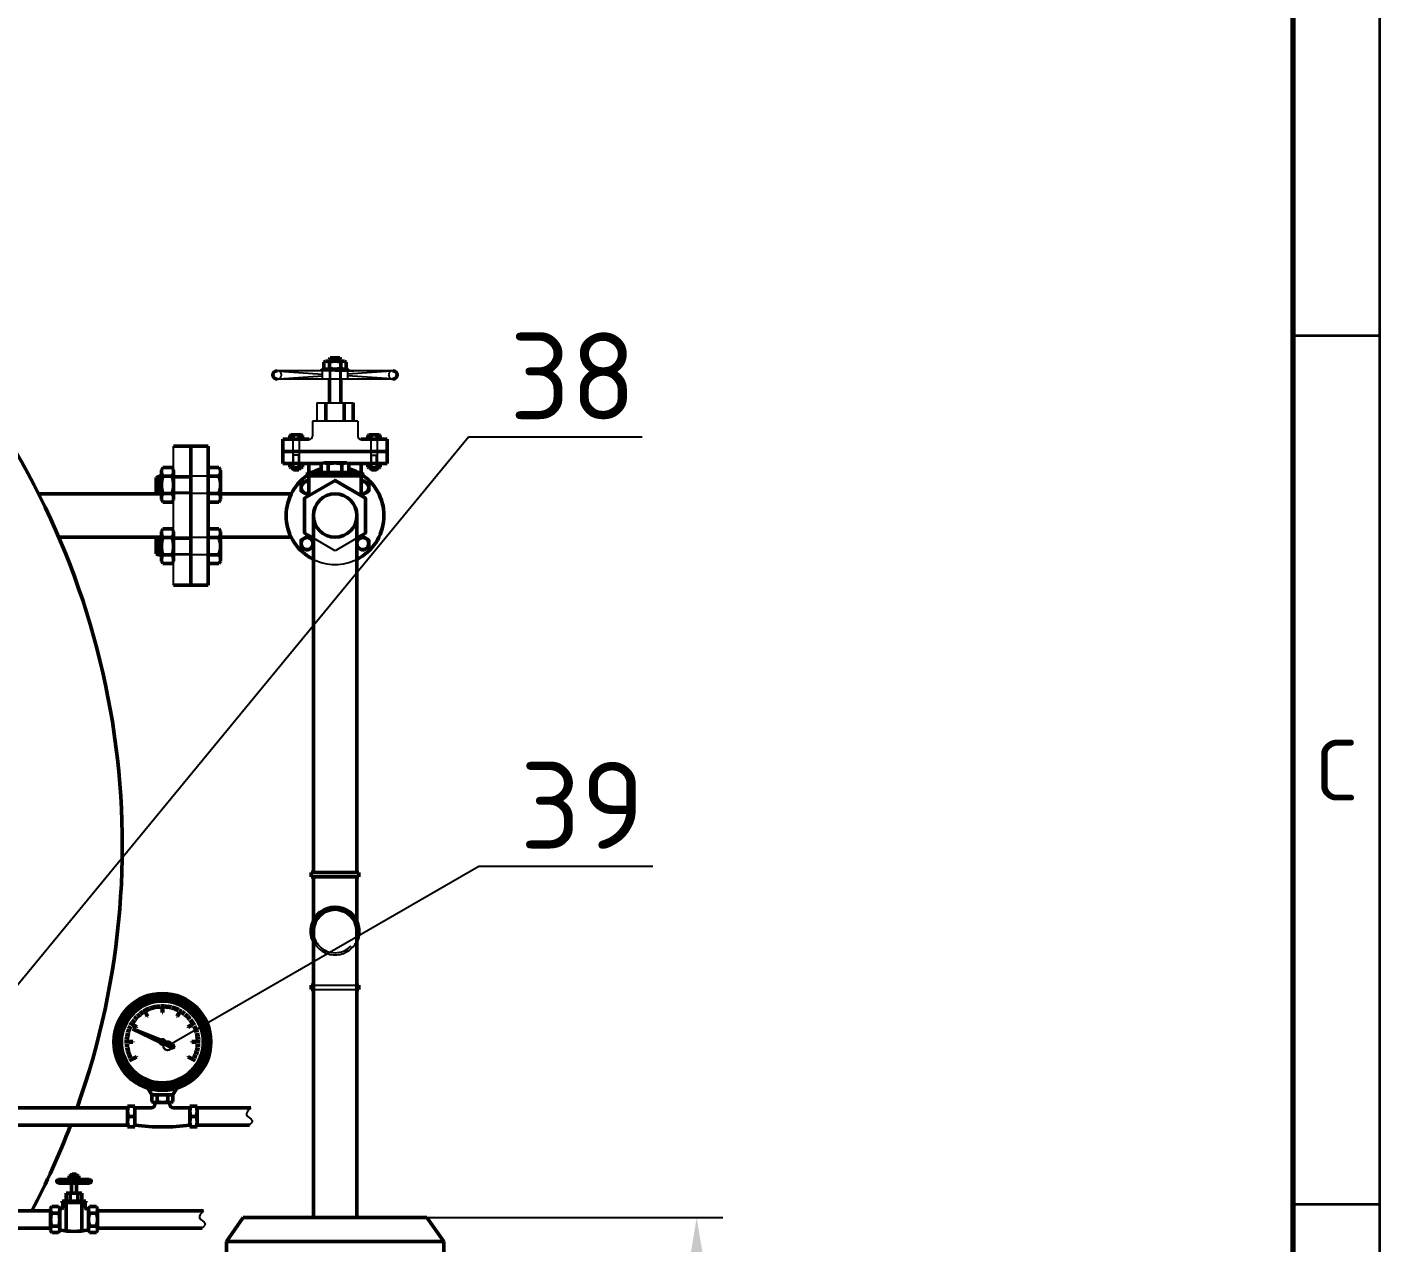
# Paper-space layout 'Layout1' of a CAD drawing. Header units: millimetres. Extents: x 198 to 1020, y 107 to 694.
# Drawn here: x 941.5 to 1019.3, y 546.6 to 616.6 of the extents above; entities that cross this region are included whole.
import ezdxf
from ezdxf import colors
from ezdxf.entities.mleader import LeaderData, LeaderLine
from ezdxf.math import Vec2, Vec3

# ---------------------------------------------------------------- set-up
doc = ezdxf.new("R2010")
doc.units = ezdxf.units.MM
doc.header["$LTSCALE"] = 0.25
doc.linetypes.add('ACAD_ISO02W100', pattern=[15, 12, -3])
for name, color, linetype, lineweight in [('CHU', 6, 'Continuous', 25), ('Chu cai', 90, 'Continuous', 25), ('Khung dam', 30, 'Continuous', 70), ('KHUNG MANH', 4, 'Continuous', 35), ('KICH THUOC', 1, 'Continuous', 25), ('manh', 130, 'Continuous', 25), ('NET 05', 130, 'Continuous', 50), ('NET DUT', 1, 'ACAD_ISO02W100', 25), ('NET MANH', 5, 'Continuous', 25), ('NET05', 7, 'Continuous', 50)]:
    doc.layers.add(name, color=color, linetype=linetype, lineweight=lineweight)
doc.styles.add('ISO', font='isocpeur.ttf', dxfattribs={"height": 2.5})
doc.styles.add('style4', font='isocpeur.ttf', dxfattribs={"height": 5})
doc.dimstyles.new('DUONG KINH', dxfattribs={"dimtxt": 2.5, "dimasz": 2.5, "dimexe": 1.5, "dimexo": 0, "dimgap": 0.9, "dimtad": 1, "dimtoh": 1, "dimdec": 0, "dimlfac": 20, "dimzin": 0, "dimdsep": 46, "dimtxsty": 'ISO', "dimcen": 0.09, "dimadec": 0, "dimazin": 0, "dimtfac": 1, "dimtdec": 0, "dimtmove": 0, "dimatfit": 2, "dimfxl": 1, "dimtolj": 1, "dimtzin": 0, "dimarcsym": 0})

# ---------------------------------------------------------------- blocks, each defined once
blk = doc.blocks.new('*D478')
at = {"layer": 'KICH THUOC', "color": 0, "lineweight": -2, "transparency": 16777216}
for p, q in [((964.495, 548.063), (981.519, 548.063)), ((980.019, 545.563), (980.019, 510.54)), ((964.495, 508.04), (981.519, 508.04))]:
    blk.add_line(p, q, dxfattribs=at)
at = {"layer": 'KICH THUOC', "color": 0, "transparency": 16777216}
for points in [[(979.602, 545.563), (980.435, 545.563), (980.019, 548.063)], [(979.602, 510.54), (980.435, 510.54), (980.019, 508.04)]]:
    blk.add_solid(points, dxfattribs=at)
at = {"layer": 'KICH THUOC', "color": 0, "transparency": 16777216, "insert": (977.869, 528.052), "char_height": 2.5, "attachment_point": 5, "rotation": 90, "style": 'ISO'}
blk.add_mtext('\\A1;800', dxfattribs=at)
blk = doc.blocks.new('_DotSmall')
at = {"color": 0, "linetype": 'ByBlock', "const_width": 0.5}
blk.add_lwpolyline([(-0.0625, 0, 1), (0.0625, 0, 1)], format="xyb", close=True, dxfattribs=at)

psp = doc.layouts.get("Layout1")

# ---------------------------------------------------------------- linework, layer by layer
for p, q in [((962.53794, 596.81702), (955.88206, 596.81702)), ((958.4085, 596.90413), (960.01149, 596.90413)), ((958.4085, 596.81702), (958.4085, 596.90413)), ((959.21, 596.81702), (960.29027, 596.81702)), ((960.01149, 596.81702), (960.01149, 596.90413)), ((962.53794, 596.32915), (955.88206, 596.32915)), ((958.16457, 594.96131), (960.25542, 594.96131)), ((958.16457, 594.96131), (958.16457, 593.91589)), ((960.51678, 593.91589), (957.90321, 593.91589)), ((957.90321, 593.91589), (957.90321, 593.0447)), ((960.51678, 593.91589), (960.51678, 593.0447)), ((949.9162, 584.47656), (949.9162, 592.47656))]:
    psp.add_line(p, q)
for centre, start, end in [((957.72898, 593.0447), 270, 0), ((960.69102, 593.0447), 180, 270)]:
    psp.add_arc(centre, 0.17424, start, end)
at = {"layer": 'Khung dam'}
psp.add_line((1014.33655, 111.82132), (1014.33655, 685.82132), dxfattribs=at)
at = {"layer": 'KHUNG MANH'}
for p, q in [((1019.33655, 106.82132), (1019.33655, 690.82132)), ((1019.33655, 598.82132), (1014.33655, 598.82132)), ((1019.33655, 548.82132), (1014.33655, 548.82132))]:
    psp.add_line(p, q, dxfattribs=at)
at = {"layer": 'manh'}
for p, q in [((958.9346, 597.55213), (958.9346, 597.35773)), ((959.4854, 597.55213), (959.4854, 597.35773)), ((956.81649, 591.11656), (956.81649, 591.22456)), ((957.12249, 591.11656), (957.12249, 591.22456)), ((961.29751, 591.11656), (961.29751, 591.22456)), ((961.60351, 591.11656), (961.60351, 591.22456)), ((948.9162, 590.66933), (949.2162, 590.66933)), ((948.9162, 589.81933), (949.2162, 589.81933)), ((948.9162, 587.13379), (949.2162, 587.13379)), ((948.9162, 586.28379), (949.2162, 586.28379))]:
    psp.add_line(p, q, dxfattribs=at)
at = {"layer": 'NET 05'}
for p, q in [((958.562, 597.30214), (958.65828, 597.35773)), ((958.562, 596.95972), (958.562, 597.30214)), ((959.76171, 597.35773), (958.65828, 597.35773)), ((959.534, 597.35773), (958.65828, 597.35773)), ((958.9346, 597.55213), (958.886, 597.45493)), ((958.886, 597.35773), (958.886, 597.45493)), ((959.534, 597.45493), (958.886, 597.45493)), ((958.886, 596.95972), (958.886, 597.30214)), ((958.886, 596.95972), (958.886, 597.30214)), ((959.4854, 597.55213), (958.9346, 597.55213)), ((959.534, 597.45493), (959.4854, 597.55213)), ((959.534, 597.35773), (959.534, 597.45493)), ((959.534, 596.95972), (959.534, 597.30214)), ((959.534, 596.95972), (959.534, 597.30214)), ((959.76171, 597.35773), (959.696, 597.35773)), ((959.858, 597.30214), (959.76171, 597.35773)), ((959.858, 597.30214), (959.858, 596.95972)), ((958.562, 596.95972), (958.65828, 596.90413)), ((959.76171, 596.90413), (958.65828, 596.90413)), ((959.858, 596.95972), (959.76171, 596.90413)), ((958.886, 596.32915), (958.886, 594.96131)), ((959.534, 596.32915), (959.534, 594.96131)), ((958.68728, 594.96131), (958.68728, 593.91589)), ((959.73271, 594.96131), (959.73271, 593.91589)), ((960.25542, 594.96131), (960.25542, 593.91589)), ((951.9162, 592.47656), (949.9162, 592.47656)), ((950.9162, 584.47656), (950.9162, 592.47656)), ((951.9162, 584.47656), (951.9162, 592.47656)), ((957.72898, 592.87046), (956.21, 592.87046)), ((956.21, 591.47656), (956.21, 592.87046)), ((956.60949, 593.09158), (956.66298, 593.12246)), ((956.60949, 593.09158), (956.60949, 592.87046)), ((956.60949, 592.87046), (957.32949, 592.87046)), ((957.276, 593.12246), (956.66298, 593.12246)), ((956.78949, 593.09158), (956.78949, 592.87046)), ((957.14949, 593.09158), (957.14949, 592.87046)), ((957.32949, 593.09158), (957.276, 593.12246)), ((957.32949, 592.87046), (957.32949, 593.09158)), ((960.69102, 592.87046), (962.21, 592.87046)), ((961.09051, 593.09158), (961.144, 593.12246)), ((961.09051, 592.87046), (961.09051, 593.09158)), ((961.81051, 592.87046), (961.09051, 592.87046)), ((961.144, 593.12246), (961.75702, 593.12246)), ((961.27051, 593.09158), (961.27051, 592.87046)), ((961.63051, 593.09158), (961.63051, 592.87046)), ((961.81051, 593.09158), (961.75702, 593.12246)), ((961.81051, 593.09158), (961.81051, 592.87046)), ((962.21, 591.47656), (962.21, 592.87046)), ((962.21, 592.17351), (956.21, 592.17351)), ((949.30199, 591.24433), (949.2162, 591.09574)), ((949.2162, 591.09574), (949.2162, 589.39291)), ((949.2162, 591.09574), (949.2162, 590.99433)), ((949.30199, 591.24433), (949.83042, 591.24433)), ((949.83042, 591.24433), (949.9162, 591.09574)), ((949.9162, 591.09574), (949.9162, 589.39291)), ((951.9162, 591.24433), (952.53042, 591.24433)), ((952.53042, 591.24433), (952.6162, 591.09574)), ((952.6162, 591.09574), (952.6162, 589.39291)), ((956.21, 591.47656), (958.48694, 591.47656)), ((956.60949, 591.44568), (956.66298, 591.47656)), ((956.60949, 591.44568), (956.60949, 591.25544)), ((956.60949, 591.25544), (956.66298, 591.22456)), ((957.276, 591.47656), (956.66298, 591.47656)), ((957.276, 591.22456), (956.66298, 591.22456)), ((957.14949, 591.22456), (956.66298, 591.22456)), ((956.78949, 591.44568), (956.78949, 591.25544)), ((956.78949, 591.44568), (956.78949, 591.25544)), ((956.78949, 591.22456), (956.78949, 591.17056)), ((957.14949, 591.17056), (956.78949, 591.17056)), ((956.81649, 591.11656), (956.78949, 591.17056)), ((957.12249, 591.11656), (956.81649, 591.11656)), ((957.14949, 591.17056), (957.12249, 591.11656)), ((957.14949, 591.44568), (957.14949, 591.25544)), ((957.14949, 591.44568), (957.14949, 591.25544)), ((957.14949, 591.22456), (957.14949, 591.17056)), ((957.276, 591.22456), (957.23949, 591.22456)), ((957.32949, 591.44568), (957.276, 591.47656)), ((957.32949, 591.25544), (957.276, 591.22456)), ((957.32949, 591.25544), (957.32949, 591.44568)), ((957.71, 591.47656), (957.71, 590.94999)), ((959.93305, 591.47656), (962.21, 591.47656)), ((960.71, 591.47656), (960.71, 590.94999)), ((961.09051, 591.44568), (961.144, 591.47656)), ((961.09051, 591.25544), (961.09051, 591.44568)), ((961.09051, 591.25544), (961.144, 591.22456)), ((961.144, 591.47656), (961.75702, 591.47656)), ((961.144, 591.22456), (961.75702, 591.22456)), ((961.144, 591.22456), (961.18051, 591.22456)), ((961.27051, 591.44568), (961.27051, 591.25544)), ((961.27051, 591.44568), (961.27051, 591.25544)), ((961.27051, 591.22456), (961.27051, 591.17056)), ((961.27051, 591.22456), (961.75702, 591.22456)), ((961.27051, 591.17056), (961.63051, 591.17056)), ((961.27051, 591.17056), (961.29751, 591.11656)), ((961.29751, 591.11656), (961.60351, 591.11656)), ((961.60351, 591.11656), (961.63051, 591.17056)), ((961.63051, 591.44568), (961.63051, 591.25544)), ((961.63051, 591.44568), (961.63051, 591.25544)), ((961.63051, 591.22456), (961.63051, 591.17056)), ((961.81051, 591.44568), (961.75702, 591.47656)), ((961.81051, 591.25544), (961.75702, 591.22456)), ((961.81051, 591.44568), (961.81051, 591.25544)), ((949.0662, 590.74433), (948.9162, 590.66933)), ((948.9162, 590.66933), (948.9162, 589.81933)), ((949.2162, 590.74433), (949.0662, 590.74433)), ((949.0662, 590.74433), (949.0662, 589.74433)), ((949.2162, 590.74433), (949.2162, 589.39291)), ((949.83042, 590.74433), (949.30199, 590.74433)), ((952.53042, 590.74433), (951.9162, 590.74433)), ((942.14691, 589.72656), (949.2162, 589.72656)), ((948.9162, 589.81933), (949.0662, 589.74433)), ((949.2162, 589.74433), (949.0662, 589.74433)), ((949.30199, 589.24433), (949.2162, 589.39291)), ((949.83042, 589.74433), (949.30199, 589.74433)), ((949.83042, 589.24433), (949.9162, 589.39291)), ((952.53042, 589.74433), (951.9162, 589.74433)), ((952.53042, 589.24433), (952.6162, 589.39291)), ((952.6162, 589.72656), (956.69054, 589.72656)), ((949.83042, 589.24433), (949.30199, 589.24433)), ((952.53042, 589.24433), (951.9162, 589.24433)), ((957.96, 588.47656), (957.96, 567.93729)), ((960.46, 588.47656), (960.46, 567.93729)), ((943.3127, 587.22656), (949.2162, 587.22656)), ((948.9162, 587.13379), (949.0662, 587.20879)), ((948.9162, 586.28379), (948.9162, 587.13379)), ((949.2162, 587.20879), (949.0662, 587.20879)), ((949.0662, 586.20879), (949.0662, 587.20879)), ((949.30199, 587.70879), (949.2162, 587.56021)), ((949.2162, 585.85738), (949.2162, 587.56021)), ((949.2162, 586.20879), (949.2162, 587.56021)), ((949.83042, 587.70879), (949.30199, 587.70879)), ((949.83042, 587.20879), (949.30199, 587.20879)), ((949.83042, 587.70879), (949.9162, 587.56021)), ((949.9162, 585.85738), (949.9162, 587.56021)), ((952.53042, 587.70879), (951.9162, 587.70879)), ((952.53042, 587.20879), (951.9162, 587.20879)), ((952.53042, 587.70879), (952.6162, 587.56021)), ((952.6162, 585.85738), (952.6162, 587.56021)), ((952.6162, 587.22656), (956.69054, 587.22656)), ((949.0662, 586.20879), (948.9162, 586.28379)), ((949.2162, 586.20879), (949.0662, 586.20879)), ((949.2162, 585.85738), (949.2162, 585.95879)), ((949.30199, 585.70879), (949.2162, 585.85738)), ((949.83042, 586.20879), (949.30199, 586.20879)), ((949.30199, 585.70879), (949.83042, 585.70879)), ((949.83042, 585.70879), (949.9162, 585.85738)), ((952.53042, 586.20879), (951.9162, 586.20879)), ((951.9162, 585.70879), (952.53042, 585.70879)), ((952.53042, 585.70879), (952.6162, 585.85738)), ((951.9162, 584.47656), (949.9162, 584.47656)), ((957.835, 567.93729), (960.585, 567.93729)), ((957.835, 567.93729), (957.835, 567.68729)), ((957.835, 567.68729), (960.585, 567.68729)), ((957.96, 567.68729), (957.96, 548.06298)), ((960.46, 567.68729), (960.46, 548.06298)), ((960.585, 567.68729), (960.585, 567.93729)), ((957.96, 561.43729), (957.835, 561.43729)), ((957.835, 561.43729), (957.835, 561.18729)), ((960.585, 561.43729), (960.46, 561.43729)), ((960.585, 561.18729), (960.585, 561.43729)), ((957.96, 561.18729), (957.835, 561.18729)), ((960.585, 561.18729), (960.46, 561.18729)), ((947.98944, 559.6041), (947.81788, 559.79463)), ((948.14556, 559.73053), (947.99173, 559.94226)), ((948.31405, 559.83994), (948.18585, 560.06198)), ((948.29516, 559.82904), (948.33294, 559.85085)), ((948.40421, 559.64016), (948.29516, 559.82904)), ((948.33294, 559.85085), (948.44199, 559.66197)), ((948.49305, 559.93115), (948.38659, 560.17024)), ((948.6806, 560.00314), (948.59972, 560.25205)), ((948.87464, 560.05514), (948.82023, 560.31113)), ((949.07306, 560.08656), (949.04627, 560.34154)), ((949.25187, 560.09708), (949.25187, 559.87898)), ((949.29549, 560.09708), (949.25187, 560.09708)), ((949.25187, 559.87898), (949.29549, 559.87898)), ((949.27368, 560.09708), (949.27368, 560.35879)), ((949.29549, 559.87898), (949.29549, 560.09708)), ((949.4743, 560.08656), (949.5011, 560.34154)), ((949.67272, 560.05514), (949.72714, 560.31113)), ((949.86677, 560.00314), (949.94765, 560.25205)), ((950.05432, 559.93115), (950.16077, 560.17024)), ((950.21443, 559.85085), (950.10538, 559.66197)), ((950.14316, 559.64016), (950.25221, 559.82904)), ((950.25221, 559.82904), (950.21443, 559.85085)), ((950.23332, 559.83994), (950.36151, 560.06198)), ((950.4018, 559.73053), (950.55564, 559.94226)), ((950.55793, 559.6041), (950.72948, 559.79463)), ((947.52034, 558.95844), (947.28612, 559.06272)), ((947.61155, 559.13744), (947.38489, 559.2683)), ((947.72096, 559.30592), (947.50923, 559.45976)), ((947.60064, 559.11855), (947.62245, 559.15633)), ((947.78952, 559.0095), (947.60064, 559.11855)), ((947.62245, 559.15633), (947.81133, 559.04728)), ((947.84739, 559.46205), (947.65289, 559.63717)), ((947.81133, 559.04728), (947.78952, 559.0095)), ((948.44199, 559.66197), (948.40421, 559.64016)), ((950.10538, 559.66197), (950.14316, 559.64016)), ((950.69998, 559.46205), (950.89447, 559.63717)), ((950.92492, 559.15633), (950.73604, 559.04728)), ((950.73604, 559.04728), (950.75785, 559.0095)), ((950.75785, 559.0095), (950.94673, 559.11855)), ((950.82641, 559.30592), (951.03814, 559.45976)), ((950.94673, 559.11855), (950.92492, 559.15633)), ((950.93582, 559.13744), (951.16248, 559.2683)), ((951.02702, 558.95844), (951.26124, 559.06272)), ((947.36493, 558.37842), (947.10464, 558.40578)), ((947.39635, 558.57684), (947.14557, 558.63015)), ((947.44835, 558.77089), (947.19944, 558.85177)), ((947.35441, 558.19962), (947.57251, 558.19962)), ((947.35441, 558.156), (947.35441, 558.19962)), ((947.56019, 558.9407), (949.19315, 558.28094)), ((947.56019, 558.9407), (949.14315, 558.16864)), ((947.57251, 558.19962), (947.57251, 558.156)), ((949.40326, 558.19605), (949.8765, 558.00485)), ((951.19295, 558.19962), (950.97486, 558.19962)), ((950.97486, 558.19962), (950.97486, 558.156)), ((951.09902, 558.77089), (951.34793, 558.85177)), ((951.15101, 558.57684), (951.4018, 558.63015)), ((951.18244, 558.37842), (951.44273, 558.40578)), ((951.19295, 558.156), (951.19295, 558.19962)), ((947.35441, 558.17781), (947.09269, 558.17781)), ((947.36493, 557.97719), (947.10464, 557.94983)), ((947.39635, 557.77877), (947.14557, 557.72546)), ((947.44835, 557.58472), (947.19944, 557.50384)), ((947.57251, 558.156), (947.35441, 558.156)), ((949.34683, 558.0693), (949.80557, 557.84556)), ((950.97486, 558.156), (951.19295, 558.156)), ((951.09902, 557.58472), (951.34793, 557.50384)), ((951.15101, 557.77877), (951.4018, 557.72546)), ((951.18244, 557.97719), (951.44273, 557.94983)), ((951.19295, 558.17781), (951.45467, 558.17781)), ((947.52034, 557.39717), (947.28612, 557.29289)), ((947.61155, 557.21817), (947.38489, 557.08731)), ((947.60064, 557.23706), (947.78952, 557.34611)), ((947.62245, 557.19928), (947.60064, 557.23706)), ((947.81133, 557.30833), (947.62245, 557.19928)), ((947.78952, 557.34611), (947.81133, 557.30833)), ((950.75785, 557.34611), (950.73604, 557.30833)), ((950.73604, 557.30833), (950.92492, 557.19928)), ((950.94673, 557.23706), (950.75785, 557.34611)), ((950.92492, 557.19928), (950.94673, 557.23706)), ((950.93582, 557.21817), (951.16248, 557.08731)), ((951.02702, 557.39717), (951.26124, 557.29289)), ((948.66301, 555.12442), (948.43799, 555.51416)), ((949.88436, 555.12442), (948.66301, 555.12442)), ((948.66301, 555.12442), (948.66301, 554.74933)), ((948.96834, 555.12442), (948.96834, 554.74933)), ((949.57902, 555.12442), (949.57902, 554.74933)), ((949.88436, 555.12442), (950.10938, 555.51416)), ((949.88436, 554.74933), (949.88436, 555.12442)), ((947.27368, 554.38366), (936.34336, 554.38366)), ((947.27368, 553.28366), (947.27368, 554.48366)), ((947.27368, 554.48366), (947.69368, 554.48366)), ((947.69368, 553.28366), (947.69368, 554.48366)), ((948.63749, 554.38366), (947.69368, 554.38366)), ((948.66301, 554.74933), (948.75374, 554.69695)), ((949.79362, 554.69695), (948.75374, 554.69695)), ((949.57902, 554.69695), (948.75374, 554.69695)), ((948.83749, 554.69695), (948.83749, 554.58366)), ((949.70988, 554.69695), (949.70988, 554.58366)), ((949.79362, 554.69695), (949.73169, 554.69695)), ((949.88436, 554.74933), (949.79362, 554.69695)), ((950.85368, 554.38366), (949.90988, 554.38366)), ((951.27368, 554.48366), (950.85368, 554.48366)), ((950.85368, 553.28366), (950.85368, 554.48366)), ((951.27368, 553.28366), (951.27368, 554.48366)), ((954.35779, 554.38366), (951.27368, 554.38366)), ((947.32516, 553.88366), (947.64221, 553.88366)), ((951.22221, 553.88366), (950.90516, 553.88366)), ((947.27368, 553.38366), (936.34336, 553.38366)), ((947.27368, 553.28366), (947.69368, 553.28366)), ((951.27368, 553.28366), (950.85368, 553.28366)), ((954.28149, 553.38366), (951.27368, 553.38366)), ((943.91369, 550.46703), (943.95495, 550.49085)), ((943.91369, 550.32028), (943.91369, 550.46703)), ((944.42785, 550.49085), (943.95495, 550.49085)), ((944.33026, 550.49085), (943.95495, 550.49085)), ((944.07337, 550.57417), (944.05254, 550.53251)), ((944.05254, 550.49085), (944.05254, 550.53251)), ((944.33026, 550.53251), (944.05254, 550.53251)), ((944.05254, 550.32028), (944.05254, 550.46703)), ((944.05254, 550.32028), (944.05254, 550.46703)), ((944.30943, 550.57417), (944.07337, 550.57417)), ((944.07337, 550.57417), (944.07337, 550.49085)), ((944.30943, 550.57417), (944.30943, 550.49085)), ((944.33026, 550.53251), (944.30943, 550.57417)), ((944.33026, 550.49085), (944.33026, 550.53251)), ((944.33026, 550.32028), (944.33026, 550.46703)), ((944.33026, 550.32028), (944.33026, 550.46703)), ((944.42785, 550.49085), (944.39969, 550.49085)), ((944.46912, 550.46703), (944.42785, 550.49085)), ((944.46912, 550.46703), (944.46912, 550.32028)), ((945.08686, 550.25912), (943.29594, 550.25912)), ((943.29594, 550.05003), (945.08686, 550.05003)), ((943.8479, 550.29645), (944.5349, 550.29645)), ((943.8479, 550.25912), (943.8479, 550.29645)), ((943.91369, 550.32028), (943.95495, 550.29645)), ((944.42785, 550.29645), (943.95495, 550.29645)), ((944.05254, 550.05003), (944.05254, 549.46382)), ((944.33026, 550.05003), (944.33026, 549.46382)), ((944.46912, 550.32028), (944.42785, 550.29645)), ((944.5349, 550.25912), (944.5349, 550.29645)), ((943.51233, 549.01578), (944.87048, 549.01578)), ((943.51233, 549.01578), (943.51233, 548.93433)), ((943.51233, 548.93433), (944.87048, 548.93433)), ((943.54854, 548.93433), (943.54854, 548.63097)), ((943.74336, 549.46382), (944.63944, 549.46382)), ((943.74336, 549.46382), (943.74336, 549.01578)), ((943.74336, 548.93433), (943.74336, 547.29472)), ((943.96738, 549.46382), (943.96738, 549.01578)), ((944.41542, 549.46382), (944.41542, 549.01578)), ((944.63944, 549.46382), (944.63944, 549.01578)), ((944.63944, 548.93433), (944.63944, 547.29479)), ((944.83426, 548.93433), (944.83426, 548.63097)), ((944.87048, 549.01578), (944.87048, 548.93433)), ((936.84336, 548.45573), (942.8414, 548.45573)), ((942.90574, 548.70573), (942.8414, 548.59429)), ((942.8414, 548.59429), (942.8414, 547.31717)), ((943.30206, 548.70573), (942.90574, 548.70573)), ((942.90574, 548.33073), (943.30206, 548.33073)), ((943.30206, 548.70573), (943.3664, 548.59429)), ((943.3664, 548.59429), (943.3664, 547.31717)), ((943.3664, 548.56306), (943.48064, 548.56306)), ((945.0164, 548.56306), (944.90217, 548.56306)), ((945.0164, 548.59429), (945.01626, 548.51847)), ((945.08074, 548.70573), (945.0164, 548.59429)), ((945.0164, 548.59429), (945.0164, 547.31717)), ((945.08074, 548.70573), (945.47706, 548.70573)), ((945.47706, 548.33073), (945.08074, 548.33073)), ((945.47706, 548.70573), (945.5414, 548.59429)), ((945.5414, 548.59429), (945.5414, 547.31717)), ((945.5414, 548.45573), (951.64838, 548.45573)), ((936.84336, 547.45573), (942.8414, 547.45573)), ((942.90574, 547.20573), (942.8414, 547.31717)), ((942.90574, 547.58073), (943.30206, 547.58073)), ((943.30206, 547.20573), (943.3664, 547.31717)), ((945.08074, 547.20573), (945.0164, 547.31717)), ((945.47706, 547.58073), (945.08074, 547.58073)), ((945.47706, 547.20573), (945.5414, 547.31717)), ((945.5414, 547.45573), (951.57207, 547.45573)), ((953.92473, 548.06298), (952.96, 546.69163)), ((953.92473, 548.06298), (959.21, 548.06298)), ((964.49526, 548.06298), (959.21, 548.06298)), ((964.49526, 548.06298), (965.46, 546.69163)), ((943.30206, 547.20573), (942.90574, 547.20573)), ((945.08074, 547.20573), (945.47706, 547.20573)), ((952.96, 530.97616), (952.96, 546.69163)), ((952.96, 546.69163), (959.21, 546.69163)), ((965.46, 546.69163), (959.21, 546.69163)), ((965.46, 530.97616), (965.46, 546.69163))]:
    psp.add_line(p, q, dxfattribs=at)
for points in [[(957.71, 590.42322), (957.5996, 590.48695), (957.25319, 590.28695), (957.25319, 589.88695), (957.5996, 589.68695), (957.71, 589.75069)], [(960.46, 587.17752), (960.96, 587.4662), (960.96, 589.48692), (959.21, 590.49728), (957.46, 589.48692), (957.46, 587.4662), (957.96, 587.17752)], [(960.71, 590.43273), (960.80392, 590.48695), (961.15033, 590.28695), (961.15033, 589.88695), (960.80392, 589.68695), (960.71, 589.74118)]]:
    psp.add_lwpolyline(points, dxfattribs=at)
for points in [[(957.5996, 586.46617), (957.25319, 586.66617), (957.25319, 587.06617), (957.5996, 587.26617), (957.94602, 587.06617), (957.94602, 586.66617)], [(960.80392, 586.46617), (961.15033, 586.66617), (961.15033, 587.06617), (960.80392, 587.26617), (960.45751, 587.06617), (960.45751, 586.66617)]]:
    psp.add_lwpolyline(points, close=True, dxfattribs=at)
for centre, radius in [((959.21, 588.47656), 1.25), ((957.5996, 586.86617), 0.34641), ((960.80392, 586.86617), 0.34641), ((949.27368, 558.17781), 2.79167), ((949.27368, 558.17781), 2.61719), ((949.27368, 558.17781), 2.52995), ((949.27368, 558.17781), 2.35547), ((949.27368, 558.17781), 0.08724)]:
    psp.add_circle(centre, radius, dxfattribs=at)
for centre, radius, start, end in [((901.96529, 569.46731), 45, 340.4157849, 98.9726172), ((958.724, 597.09389), 0.26385, 52.1211205, 90), ((959.21, 596.38573), 0.972, 70.5287794, 109.4712206), ((959.696, 597.09389), 0.26385, 90, 127.8788795), ((955.88206, 596.57308), 0.24393, 90, 270), ((958.724, 597.16798), 0.26385, 270, 307.8788795), ((959.21, 597.87613), 0.972, 250.5287794, 289.4712206), ((959.696, 597.16798), 0.26385, 232.1211205, 270), ((962.53794, 596.57308), 0.24393, 270, 90), ((956.69949, 592.97588), 0.14658, 52.1211205, 90), ((956.96949, 592.58246), 0.54, 70.5287794, 109.4712206), ((957.23949, 592.97588), 0.14658, 90, 127.8788795), ((961.18051, 592.97588), 0.14658, 52.1211205, 90), ((961.45051, 592.58246), 0.54, 70.5287794, 109.4712206), ((961.72051, 592.97588), 0.14658, 90, 127.8788795), ((949.62337, 590.99433), 0.40717, 180, 217.8788795), ((949.50903, 590.99433), 0.40717, 322.1211205, 0), ((952.20903, 590.99433), 0.40717, 322.1211205, 0), ((956.69949, 591.32998), 0.14658, 52.1211205, 90), ((956.69949, 591.37114), 0.14658, 270, 307.8788795), ((956.96949, 590.93656), 0.54, 70.5287794, 109.4712206), ((956.96949, 591.76456), 0.54, 250.5287794, 289.4712206), ((957.23949, 591.32998), 0.14658, 90, 127.8788795), ((957.23949, 591.37114), 0.14658, 232.1211205, 270), ((959.21, 588.47656), 2.8125, 106.3611035, 118.4246818), ((959.21, 588.47656), 2.8125, 61.5753182, 73.6388965), ((961.18051, 591.32998), 0.14658, 52.1211205, 90), ((961.18051, 591.37114), 0.14658, 270, 307.8788795), ((961.45051, 590.93656), 0.54, 70.5287794, 109.4712206), ((961.45051, 591.76456), 0.54, 250.5287794, 289.4712206), ((961.72051, 591.32998), 0.14658, 90, 127.8788795), ((961.72051, 591.37114), 0.14658, 232.1211205, 270), ((950.7162, 590.24433), 1.5, 160.5287794, 199.4712206), ((948.4162, 590.24433), 1.5, 340.5287794, 19.4712206), ((951.1162, 590.24433), 1.5, 340.5287794, 19.4712206), ((959.21, 588.47656), 2.8125, 124.2898906, 243.6122), ((957.5996, 590.08695), 0.34641, 71.4171308, 288.5828692), ((959.21, 588.47656), 2.8125, 296.3878, 55.7101094), ((960.80392, 590.08695), 0.34641, 254.2690866, 105.7309134), ((949.62337, 589.49433), 0.40717, 142.1211205, 180), ((949.50903, 589.49433), 0.40717, 0, 37.8788795), ((952.20903, 589.49433), 0.40717, 0, 37.8788795), ((949.62337, 587.45879), 0.40717, 180, 217.8788795), ((950.7162, 586.70879), 1.5, 160.5287794, 199.4712206), ((949.50903, 587.45879), 0.40717, 322.1211205, 0), ((948.4162, 586.70879), 1.5, 340.5287794, 19.4712206), ((952.20903, 587.45879), 0.40717, 322.1211205, 0), ((951.1162, 586.70879), 1.5, 340.5287794, 19.4712206), ((949.62337, 585.95879), 0.40717, 142.1211205, 180), ((949.50903, 585.95879), 0.40717, 0, 37.8788795), ((952.20903, 585.95879), 0.40717, 0, 37.8788795), ((959.21, 564.56229), 1.375, 335.3800227, 204.6199773), ((959.21, 564.56229), 1.25, 0, 180), ((949.27368, 558.17781), 0.13086, 8.0149611, 127.9850389), ((949.27368, 558.17781), 0.13086, 184.0149611, 303.9850389), ((949.84381, 557.92397), 0.08724, 244, 68), ((948.17368, 554.18366), 0.9, 160.5287794, 199.4712269), ((946.79368, 554.18366), 0.9, 340.5287794, 19.4712071), ((948.63749, 554.58366), 0.2, 270, 0), ((948.81568, 554.9456), 0.24865, 270, 307.8788795), ((949.27368, 555.61296), 0.91602, 250.5287794, 289.4712206), ((949.73169, 554.9456), 0.24865, 232.1211205, 270), ((949.90988, 554.58366), 0.2, 180, 270), ((951.75368, 554.18366), 0.9, 160.5287929, 199.4712206), ((950.37368, 554.18366), 0.9, 340.5287731, 19.4712206), ((948.17368, 553.58366), 0.9, 160.5287794, 199.4712269), ((946.79368, 553.58366), 0.9, 340.5287794, 19.4712071), ((951.75368, 553.58366), 0.9, 160.5287929, 199.4712206), ((950.37368, 553.58366), 0.9, 340.5287731, 19.4712206), ((901.96529, 569.46731), 45, 332.1652004, 339.0585195), ((949.27368, 565.81566), 12.532, 262.7570306, 277.2429694), ((943.98312, 550.37778), 0.11308, 52.1211205, 90), ((944.1914, 550.07428), 0.41657, 70.5287794, 109.4712206), ((944.39969, 550.37778), 0.11308, 90, 127.8788795), ((943.29594, 550.15458), 0.10454, 90, 270), ((943.98312, 550.40953), 0.11308, 270, 307.8788795), ((944.1914, 550.71303), 0.41657, 250.5287794, 289.4712206), ((944.39969, 550.40953), 0.11308, 232.1211205, 270), ((945.08686, 550.15458), 0.10454, 270, 90), ((943.1196, 548.50891), 0.27836, 178.0800304, 219.7988491), ((943.9664, 547.95573), 1.125, 160.5287794, 199.4712206), ((943.0882, 548.50891), 0.27836, 320.2011509, 1.9199696), ((942.2414, 547.95573), 1.125, 340.5287794, 19.4712206), ((943.48064, 548.63097), 0.06791, 270, 0), ((944.90217, 548.63097), 0.06791, 180, 270), ((945.2956, 548.50947), 0.27948, 178.1532686, 219.7564379), ((945.2946, 548.50891), 0.27836, 178.0800304, 219.7988491), ((946.1414, 547.95573), 1.125, 160.5287794, 199.4712206), ((945.2632, 548.50891), 0.27836, 320.2011509, 1.9199696), ((944.4164, 547.95573), 1.125, 340.5287794, 19.4712206), ((943.1196, 547.40256), 0.27836, 140.2011509, 181.9199696), ((943.0882, 547.40256), 0.27836, 358.0800304, 39.7988491), ((944.19104, 551.79957), 4.52704, 259.5044618, 280.5047871), ((945.2946, 547.40256), 0.27836, 140.2011509, 181.9199696), ((945.2632, 547.40256), 0.27836, 358.0800304, 39.7988491)]:
    psp.add_arc(centre, radius, start, end, dxfattribs=at)
at = {"layer": 'NET DUT'}
for p, q in [((955.98724, 596.79317), (958.4782, 596.62306)), ((955.98724, 596.35299), (958.4782, 596.52311)), ((958.4782, 596.32915), (958.4782, 596.81702)), ((958.886, 596.81702), (958.886, 596.32915)), ((958.9346, 596.81702), (958.9346, 596.32915)), ((959.4854, 596.81702), (959.4854, 596.32915)), ((959.534, 596.81702), (959.534, 596.32915)), ((959.9418, 596.32915), (959.9418, 596.81702)), ((962.43276, 596.79317), (959.9418, 596.62306)), ((962.43276, 596.35299), (959.9418, 596.52311)), ((956.78949, 592.87046), (956.78949, 591.47656)), ((957.14949, 592.87046), (957.14949, 591.47656)), ((961.27051, 592.87046), (961.27051, 591.47656)), ((961.63051, 592.87046), (961.63051, 591.47656)), ((957.14949, 591.95079), (956.78949, 591.95079)), ((956.81649, 591.47656), (956.81649, 591.95079)), ((957.12249, 591.47656), (957.12249, 591.95079)), ((961.27051, 591.95079), (961.63051, 591.95079)), ((961.29751, 591.47656), (961.29751, 591.95079)), ((961.60351, 591.47656), (961.60351, 591.95079)), ((951.9162, 590.74433), (949.9162, 590.74433)), ((949.9162, 590.66933), (950.9162, 590.66933)), ((950.9162, 590.74433), (950.9162, 589.74433)), ((949.9162, 589.81933), (950.9162, 589.81933)), ((951.9162, 589.74433), (949.9162, 589.74433)), ((951.9162, 587.20879), (949.9162, 587.20879)), ((949.9162, 587.13379), (950.9162, 587.13379)), ((950.9162, 586.20879), (950.9162, 587.20879)), ((959.21, 586.45583), (957.96, 587.17752)), ((960.46, 587.17752), (959.21, 586.45583)), ((949.9162, 586.28379), (950.9162, 586.28379)), ((951.9162, 586.20879), (949.9162, 586.20879)), ((957.96, 561.43729), (960.46, 561.43729)), ((957.96, 561.18729), (960.46, 561.18729))]:
    psp.add_line(p, q, dxfattribs=at)
for centre, radius, start, end in [((955.88206, 596.57308), 0.24393, 270, 90), ((962.53794, 596.57308), 0.24393, 90, 270), ((959.21, 588.47656), 2.8125, 243.6122, 296.3878), ((959.21, 564.56229), 1.25, 180, 0), ((959.21, 564.56229), 1.375, 204.6199773, 335.3800227)]:
    psp.add_arc(centre, radius, start, end, dxfattribs=at)
at = {"layer": 'NET MANH'}
for points in [[(954.35779, 554.38366), (954.12099, 553.9735), (954.43864, 553.65585), (954.28149, 553.38366)], [(951.64838, 548.45573), (951.41157, 548.04557), (951.72922, 547.72792), (951.57207, 547.45573)]]:
    psp.add_spline(points, degree=3, dxfattribs=at)
at = {"layer": 'NET05'}
for p, q in [((957.62549, 590.94999), (960.7945, 590.94999)), ((957.62549, 590.94999), (957.62549, 590.75994)), ((958.41774, 591.43661), (958.53546, 591.50457)), ((958.41774, 591.43661), (958.41774, 590.94999)), ((959.88453, 591.50457), (958.53546, 591.50457)), ((958.81387, 590.94999), (958.81387, 591.43661)), ((959.60612, 590.94999), (959.60612, 591.43661)), ((960.00225, 591.43661), (959.88453, 591.50457)), ((960.00225, 591.43661), (960.00225, 590.94999)), ((960.7945, 590.94999), (960.7945, 590.75994)), ((957.62549, 590.75994), (960.7945, 590.75994)), ((957.71, 590.75994), (957.71, 589.63126)), ((960.71, 590.75994), (960.71, 589.63126))]:
    psp.add_line(p, q, dxfattribs=at)
for centre, radius, start, end in [((958.62566, 591.2107), 0.29404, 50.2011509, 91.9199696), ((959.21, 590.31619), 1.18838, 70.5287794, 109.4712206), ((959.79434, 591.2107), 0.29404, 88.0800304, 129.7988491)]:
    psp.add_arc(centre, radius, start, end, dxfattribs=at)

# ---------------------------------------------------------------- texts
at = {"layer": 'CHU', "insert": (1016.83655, 573.82132), "char_height": 3.5, "attachment_point": 5, "style": 'ISO'}
psp.add_mtext_dynamic_manual_height_columns('C', width=5, gutter_width=25, heights=[0], dxfattribs=at)

# ---------------------------------------------------------------- dimensions: what is measured, and where the dimension line sits
at = {"layer": 'KICH THUOC'}
dim = psp.add_linear_dim(base=(980.01863, 508.0405), p1=(964.49526, 548.06298), p2=(964.49526, 508.0405), angle=90, dimstyle='DUONG KINH', dxfattribs=at)
dim.commit()
dim.dimension.update_dxf_attribs({"geometry": '*D478', "text_midpoint": (977.86863, 528.05174)})

# ---------------------------------------------------------------- leaders
at = {"layer": 'Chu cai'}
ml = psp.add_multileader_mtext('Standard', dxfattribs=at)
ml.set_content('38', color=256, style='style4')
ml.set_leader_properties()
ml.set_arrow_properties(name='DOTSMALL')
ml.build(insert=Vec2(0, 0))
ml.multileader.update_dxf_attribs({"text_left_attachment_type": 6, "text_right_attachment_type": 6, "dogleg_length": 0.36, "arrow_head_size": 1})
ctx = ml.context
ctx.base_point, ctx.char_height, ctx.arrow_head_size, ctx.plane_origin = Vec3(967.24285, 593.00892), 5, 1, Vec3(938.05963, 557.98113)
ctx.left_attachment, ctx.right_attachment = 6, 6
notes = []
notes.append((ctx, [(0, (1, 1, 0), (966.88285, 593.00892), (1, 0), 0.36, [(0, [(938.05963, 557.98113)], 0, [])])]))
ctx.mtext.insert, ctx.mtext.flow_direction = Vec3(969.24285, 599.00892), 5
ml = psp.add_multileader_mtext('Standard', dxfattribs=at)
ml.set_content('39', color=256, style='style4')
ml.set_leader_properties()
ml.set_arrow_properties(name='DOTSMALL')
ml.build(insert=Vec2(0, 0))
ml.multileader.update_dxf_attribs({"text_left_attachment_type": 6, "text_right_attachment_type": 6, "dogleg_length": 0.36, "arrow_head_size": 1})
ctx = ml.context
ctx.base_point, ctx.char_height, ctx.arrow_head_size, ctx.plane_origin = Vec3(967.8419, 568.29529), 5, 1, Vec3(949.5762, 557.95743)
ctx.left_attachment, ctx.right_attachment = 6, 6
notes.append((ctx, [(0, (1, 1, 0), (967.4819, 568.29529), (1, 0), 0.36, [(0, [(949.5762, 557.95743)], 0, [])])]))
ctx.mtext.insert, ctx.mtext.flow_direction = Vec3(969.8419, 574.29529), 5
for ctx, leaders in notes:
    for number, flags, end, landing, length, lines in leaders:
        leader = LeaderData()
        leader.index, (leader.has_last_leader_line, leader.has_dogleg_vector, leader.attachment_direction) = number, flags
        leader.last_leader_point, leader.dogleg_vector, leader.dogleg_length = Vec3(end), Vec3(landing), length
        for number, points, colour, breaks in lines:
            line = LeaderLine()
            line.index, line.vertices, line.color, line.breaks = number, Vec3.list(points), colors.encode_raw_color(colour), breaks
            leader.lines.append(line)
        ctx.leaders.append(leader)

doc.saveas('drawing.dxf')
